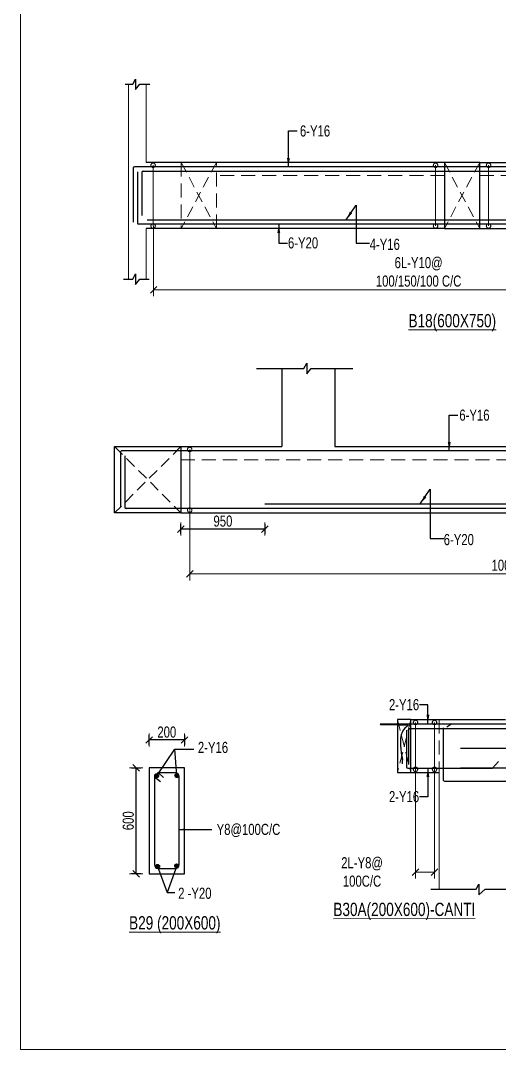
# Model space of a CAD drawing. Header units: millimetres. Extents: x 24879 to 98673, y 1890 to 33226.
# Drawn here: x 24879 to 30299, y 5534 to 17175 of the extents above; entities that cross this region are included whole.
import ezdxf

# ---------------------------------------------------------------- set-up
doc = ezdxf.new("R2010")
doc.units = ezdxf.units.MM
for name, pattern in [('CONTINOUS', [0]), ('CONTINU', [0]), ('HIDDEN', [9.525, 6.35, -3.175])]:
    doc.linetypes.add(name, pattern=pattern)
for name, color, linetype in [('-S-ARROW', 253, 'Continuous'), ('-S-DIM', 3, 'Continuous'), ('-S-MISC', 8, 'Continuous'), ('-STR-BEAM', 4, 'CONTINU'), ('-STR-REINF', 3, 'Continuous'), ('-STR-TEXT', 6, 'Continuous'), ('BEAM', 7, 'Continuous'), ('dim', 8, 'Continuous'), ('rein', 3, 'Continuous'), ('Text', 6, 'Continuous')]:
    doc.layers.add(name, color=color, linetype=linetype)
for name, color, linetype, lineweight in [('-S-STIRUP', 11, 'Continuous', 9), ('-STR-COLUMN', 5, 'HIDDEN', 13), ('-STR-RF-DIM', 252, 'CONTINOUS', 20), ('Elevation-1', 41, 'Continuous', 20), ('S-BEAM-IDEN', 2, 'Continuous', 9), ('SEC TEXT', 9, 'Continuous', 18), ('SLAB LINE', 254, 'HIDDEN', 20)]:
    doc.layers.add(name, color=color, linetype=linetype, lineweight=lineweight)
doc.styles.add('BEAM-LS', font='romans.shx', dxfattribs={"width": 0.8})
doc.styles.add('EL', font='swisscl.ttf')
doc.styles.add('SOBHA', font='swisscl.ttf')
doc.styles.add('sobha.sed', font='swisscl.ttf')
doc.dimstyles.new('S-25', dxfattribs={"dimscale": 25, "dimtxt": 2.5, "dimasz": 1.5, "dimexe": 0.25, "dimexo": 0.5, "dimgap": 0.1, "dimtad": 0, "dimdec": 0, "dimrnd": 0.0005, "dimzin": 0, "dimdsep": 46, "dimtxsty": 'SOBHA', "dimblk": 'OBLIQUE', "dimcen": 0.09, "dimclrd": 8, "dimclre": 8, "dimclrt": 6, "dimadec": 0, "dimazin": 0, "dimtfac": 1, "dimtdec": 0, "dimtofl": 0, "dimtmove": 0, "dimatfit": 3, "dimfxl": 0.18, "dimtolj": 1, "dimtzin": 0, "dimlwd": -1, "dimlwe": -1, "dimarcsym": 0})
doc.dimstyles.new('S-25L', dxfattribs={"dimscale": 25, "dimtxt": 2.5, "dimasz": 2.5, "dimexe": 1.5, "dimexo": 1.5, "dimgap": 0.2, "dimtad": 0, "dimdec": 0, "dimrnd": 0.0005, "dimzin": 0, "dimdsep": 46, "dimtxsty": 'sobha.sed', "dimblk": 'OBLIQUE', "dimcen": 0.09, "dimdle": 1.5, "dimclrd": 8, "dimclre": 8, "dimclrt": 6, "dimadec": 0, "dimazin": 0, "dimtfac": 1, "dimtdec": 0, "dimtofl": 0, "dimtmove": 1, "dimatfit": 3, "dimfxl": 0.18, "dimtolj": 1, "dimtzin": 0, "dimlwd": -1, "dimlwe": -1, "dimarcsym": 0})
doc.dimstyles.new('S-50', dxfattribs={"dimscale": 50, "dimtxt": 2.5, "dimasz": 1.25, "dimexe": 1, "dimexo": 1, "dimgap": 0.5, "dimtad": 1, "dimdec": 0, "dimrnd": 0.0005, "dimzin": 0, "dimdsep": 46, "dimtxsty": 'EL', "dimblk": 'ARCHTICK', "dimcen": 0.09, "dimdle": 1.5, "dimclrd": 251, "dimclre": 251, "dimclrt": 6, "dimadec": 0, "dimazin": 0, "dimtfac": 1, "dimtdec": 0, "dimtofl": 0, "dimtmove": 0, "dimatfit": 3, "dimfxl": 2, "dimtolj": 1, "dimtzin": 0, "dimlwd": -1, "dimlwe": -1, "dimarcsym": 0})
doc.dimstyles.new('S-DIM50', dxfattribs={"dimscale": 50, "dimtxt": 2.5, "dimasz": 1.2, "dimexe": 1.5, "dimexo": 1, "dimgap": 0.5, "dimtad": 1, "dimdec": 0, "dimdsep": 46, "dimtxsty": 'sobha.sed', "dimblk": 'OBLIQUE', "dimcen": 0, "dimdle": 0.75, "dimclrd": 8, "dimclre": 8, "dimclrt": 6, "dimazin": 2, "dimtfac": 1, "dimtdec": 0, "dimtix": 1, "dimtmove": 2, "dimatfit": 3, "dimfxl": 1, "dimtolj": 1, "dimlwd": -1, "dimlwe": 9, "dimarcsym": 0})
doc.dimstyles.new('STIRUP', dxfattribs={"dimscale": 50, "dimtxt": 2.5, "dimasz": 2.2, "dimexe": 0, "dimexo": 0, "dimgap": 0.5, "dimtad": 0, "dimdec": 0, "dimzin": 0, "dimdsep": 46, "dimtxsty": 'BEAM-LS', "dimblk": 'DOTSMALL', "dimcen": 0.09, "dimclrd": 256, "dimclre": 256, "dimclrt": 256, "dimadec": 5, "dimazin": 0, "dimtfac": 1, "dimtdec": 0, "dimtofl": 0, "dimtmove": 0, "dimatfit": 3, "dimldrblk": 'DOTSMALL', "dimfxl": 0, "dimfxlon": 1, "dimtolj": 1, "dimtzin": 0, "dimlwd": -1, "dimlwe": -1, "dimarcsym": 0})

# ---------------------------------------------------------------- blocks, each defined once
blk = doc.blocks.new('_DotSmall')
at = {"color": 0, "linetype": 'ByBlock', "const_width": 0.5}
blk.add_lwpolyline([(-0.0625, 0, 1), (0.0625, 0, 1)], format="xyb", close=True, dxfattribs=at)
blk = doc.blocks.new('*D140')
at = {"layer": '-S-STIRUP', "ltscale": 100, "transparency": 16777216}
blk.add_line((29576, 14851), (29576, 15538), dxfattribs=at)
at = {"layer": '-S-STIRUP', "linetype": 'CONTINU', "ltscale": 100, "transparency": 16777216, "xscale": 100, "yscale": 100, "zscale": 100}
for p, rotation in [((29576, 15538), 90), ((29576, 14851), 270)]:
    blk.add_blockref('_DotSmall', p, dxfattribs=dict(at, rotation=rotation))
blk = doc.blocks.new('*D141')
at = {"layer": '-S-STIRUP', "ltscale": 100, "transparency": 16777216}
blk.add_line((26379, 14851), (26379, 15538), dxfattribs=at)
at = {"layer": '-S-STIRUP', "linetype": 'CONTINU', "ltscale": 100, "transparency": 16777216, "xscale": 100, "yscale": 100, "zscale": 100}
for p, rotation in [((26379, 15538), 90), ((26379, 14851), 270)]:
    blk.add_blockref('_DotSmall', p, dxfattribs=dict(at, rotation=rotation))
blk = doc.blocks.new('_ArchTick')
at = {"color": 0, "linetype": 'ByBlock', "const_width": 0.15}
blk.add_lwpolyline([(-0.5, -0.5), (0.5, 0.5)], dxfattribs=at)
blk = doc.blocks.new('_Oblique')
at = {"color": 0, "linetype": 'ByBlock', "lineweight": -2}
for p, q in [((-0.5, -0.5), (0.5, 0.5)), ((0, 0.71), (0, -0.71))]:
    blk.add_line(p, q, dxfattribs=at)
blk = doc.blocks.new('*D142')
at = {"layer": '-STR-RF-DIM', "color": 8, "linetype": 'Continuous', "lineweight": 9, "transparency": 16777216}
for p, q in [((26385, 14850), (26385, 14055)), ((32383, 14845), (32383, 14055))]:
    blk.add_line(p, q, dxfattribs=at)
at = {"layer": '-STR-RF-DIM', "color": 8, "linetype": 'Continuous', "transparency": 16777216}
blk.add_line((26385, 14130), (32384, 14130), dxfattribs=at)
at = {"layer": '-STR-RF-DIM', "color": 8, "transparency": 16777216, "xscale": 75, "yscale": 75, "zscale": 75, "rotation": 180}
blk.add_blockref('_Oblique', (26385, 14130), dxfattribs=at)
at = {"layer": '-STR-RF-DIM', "color": 8, "transparency": 16777216, "xscale": 75, "yscale": 75, "zscale": 75}
blk.add_blockref('_Oblique', (32383, 14130), dxfattribs=at)
at = {"layer": '-STR-RF-DIM', "color": 6, "transparency": 16777216, "insert": (29384, 14331), "char_height": 125, "attachment_point": 5, "style": 'sobha.sed'}
blk.add_mtext('\\A1;6L-Y10@\\P100/150/100 C/C', dxfattribs=at)
blk = doc.blocks.new('*D143')
at = {"layer": '-S-STIRUP', "ltscale": 100, "transparency": 16777216}
blk.add_line((30176, 14851), (30176, 15538), dxfattribs=at)
at = {"layer": '-S-STIRUP', "linetype": 'CONTINU', "ltscale": 100, "transparency": 16777216, "xscale": 100, "yscale": 100, "zscale": 100}
for p, rotation in [((30176, 15538), 90), ((30176, 14851), 270)]:
    blk.add_blockref('_DotSmall', p, dxfattribs=dict(at, rotation=rotation))
blk = doc.blocks.new('*D128')
at = {"layer": '-S-STIRUP', "ltscale": 100, "transparency": 16777216}
blk.add_line((26793, 11636), (26793, 12322), dxfattribs=at)
at = {"layer": '-S-STIRUP', "linetype": 'CONTINU', "ltscale": 100, "transparency": 16777216, "xscale": 100, "yscale": 100, "zscale": 100}
for p, rotation in [((26793, 12322), 90), ((26793, 11636), 270)]:
    blk.add_blockref('_DotSmall', p, dxfattribs=dict(at, rotation=rotation))
blk = doc.blocks.new('*D129')
at = {"layer": '-STR-RF-DIM', "color": 8, "linetype": 'Continuous', "lineweight": 9, "transparency": 16777216}
for p, q in [((34594, 11655), (34594, 10840)), ((26793, 11629), (26793, 10840))]:
    blk.add_line(p, q, dxfattribs=at)
at = {"layer": '-STR-RF-DIM', "color": 8, "linetype": 'Continuous', "transparency": 16777216}
blk.add_line((34595, 10915), (26793, 10915), dxfattribs=at)
at = {"layer": '-STR-RF-DIM', "color": 8, "transparency": 16777216, "xscale": 75, "yscale": 75, "zscale": 75, "rotation": 180}
blk.add_blockref('_Oblique', (26793, 10915), dxfattribs=at)
at = {"layer": '-STR-RF-DIM', "color": 8, "transparency": 16777216, "xscale": 75, "yscale": 75, "zscale": 75}
blk.add_blockref('_Oblique', (34594, 10915), dxfattribs=at)
at = {"layer": '-STR-RF-DIM', "color": 6, "transparency": 16777216, "insert": (30694, 11116), "char_height": 125, "attachment_point": 5, "style": 'sobha.sed'}
blk.add_mtext('\\A1;6L-Y10@\\P100/150/100 C/C', dxfattribs=at)
blk = doc.blocks.new('*D131')
at = {"layer": '-S-DIM', "color": 8, "linetype": 'Continuous', "transparency": 16777216}
blk.add_line((27644, 11422), (26693, 11422), dxfattribs=at)
at = {"layer": '-S-DIM', "color": 8, "linetype": 'Continuous', "lineweight": 9, "transparency": 16777216}
for p, q in [((26694, 11497), (26694, 11347)), ((27643, 11497), (27643, 11347))]:
    blk.add_line(p, q, dxfattribs=at)
at = {"layer": '-S-DIM', "color": 8, "transparency": 16777216, "xscale": 75, "yscale": 75, "zscale": 75, "rotation": 180}
blk.add_blockref('_Oblique', (26694, 11422), dxfattribs=at)
at = {"layer": '-S-DIM', "color": 8, "transparency": 16777216, "xscale": 75, "yscale": 75, "zscale": 75}
blk.add_blockref('_Oblique', (27643, 11422), dxfattribs=at)
at = {"layer": '-S-DIM', "color": 6, "transparency": 16777216, "insert": (27169, 11511), "char_height": 125, "attachment_point": 5, "style": 'sobha.sed'}
blk.add_mtext('\\A1;950', dxfattribs=at)
blk = doc.blocks.new('*D215')
at = {"layer": '-S-STIRUP', "ltscale": 100, "transparency": 16777216}
blk.add_line((29564, 8703), (29564, 9233), dxfattribs=at)
at = {"layer": '-S-STIRUP', "linetype": 'CONTINU', "ltscale": 100, "transparency": 16777216, "xscale": 100, "yscale": 100, "zscale": 100}
for p, rotation in [((29564, 9233), 90), ((29564, 8703), 270)]:
    blk.add_blockref('_DotSmall', p, dxfattribs=dict(at, rotation=rotation))
blk = doc.blocks.new('*D216')
at = {"layer": '-S-STIRUP', "ltscale": 100, "transparency": 16777216}
blk.add_line((29349, 8703), (29349, 9233), dxfattribs=at)
at = {"layer": '-S-STIRUP', "linetype": 'CONTINU', "ltscale": 100, "transparency": 16777216, "xscale": 100, "yscale": 100, "zscale": 100}
for p, rotation in [((29349, 9233), 90), ((29349, 8703), 270)]:
    blk.add_blockref('_DotSmall', p, dxfattribs=dict(at, rotation=rotation))
blk = doc.blocks.new('*D217')
at = {"layer": '-STR-RF-DIM', "color": 8, "linetype": 'Continuous', "lineweight": 9, "transparency": 16777216}
for p, q in [((29349, 8716), (29349, 7466)), ((29564, 8716), (29564, 7466))]:
    blk.add_line(p, q, dxfattribs=at)
at = {"layer": '-STR-RF-DIM', "color": 8, "linetype": 'Continuous', "transparency": 16777216}
blk.add_line((29564, 7541), (29348, 7541), dxfattribs=at)
at = {"layer": '-STR-RF-DIM', "color": 8, "transparency": 16777216, "xscale": 75, "yscale": 75, "zscale": 75, "rotation": 180}
blk.add_blockref('_Oblique', (29349, 7541), dxfattribs=at)
at = {"layer": '-STR-RF-DIM', "color": 8, "transparency": 16777216, "xscale": 75, "yscale": 75, "zscale": 75}
blk.add_blockref('_Oblique', (29564, 7541), dxfattribs=at)
at = {"layer": '-STR-RF-DIM', "color": 6, "transparency": 16777216, "insert": (28744, 7541), "char_height": 125, "attachment_point": 5, "style": 'sobha.sed'}
blk.add_mtext('\\A1;2L-Y8@\\P100C/C', dxfattribs=at)
blk = doc.blocks.new('A$Ccd2fb86f')
at = {"layer": 'Elevation-1', "color": 6, "ltscale": 20}
blk.add_lwpolyline([(0, 545.01), (670.34, 545.01), (670.34, 0), (0, 0)], close=True, dxfattribs=at)
blk = doc.blocks.new('*D27')
at = {"layer": '-S-DIM', "color": 8, "linetype": 'Continuous', "lineweight": 9, "transparency": 16777216}
for p, q in [((26334, 8960), (26334, 9110)), ((26734, 8960), (26734, 9110))]:
    blk.add_line(p, q, dxfattribs=at)
at = {"layer": '-S-DIM', "color": 8, "linetype": 'Continuous', "transparency": 16777216}
blk.add_line((26735, 9035), (26333, 9035), dxfattribs=at)
at = {"layer": '-S-DIM', "color": 8, "transparency": 16777216, "xscale": 75, "yscale": 75, "zscale": 75, "rotation": 180}
blk.add_blockref('_Oblique', (26334, 9035), dxfattribs=at)
at = {"layer": '-S-DIM', "color": 8, "transparency": 16777216, "xscale": 75, "yscale": 75, "zscale": 75}
blk.add_blockref('_Oblique', (26734, 9035), dxfattribs=at)
at = {"layer": '-S-DIM', "color": 6, "transparency": 16777216, "insert": (26534, 9124), "char_height": 125, "attachment_point": 5, "style": 'sobha.sed'}
blk.add_mtext('\\A1;200', dxfattribs=at)
blk = doc.blocks.new('*D28')
at = {"layer": '-S-DIM', "color": 8, "linetype": 'Continuous', "lineweight": 9, "transparency": 16777216}
for p, q in [((26262, 8721), (26112, 8721)), ((26262, 7521), (26112, 7521))]:
    blk.add_line(p, q, dxfattribs=at)
at = {"layer": '-S-DIM', "color": 8, "linetype": 'Continuous', "transparency": 16777216}
blk.add_line((26187, 7521), (26187, 8722), dxfattribs=at)
at = {"layer": '-S-DIM', "color": 8, "transparency": 16777216, "xscale": 75, "yscale": 75, "zscale": 75}
for p, rotation in [((26187, 8721), 90), ((26187, 7521), 270)]:
    blk.add_blockref('_Oblique', p, dxfattribs=dict(at, rotation=rotation))
at = {"layer": '-S-DIM', "color": 6, "transparency": 16777216, "insert": (26098, 8121), "char_height": 125, "attachment_point": 5, "rotation": 90, "style": 'sobha.sed'}
blk.add_mtext('\\A1;600', dxfattribs=at)

msp = doc.modelspace()

# ---------------------------------------------------------------- hatches: boundary and pattern name
at = {"layer": 'rein', "ltscale": 3000}
for points in [[(26441.1, 8630.6, -1), (26397.5, 8630.6, -1)], [(26668.9, 8632.3, -1), (26625.3, 8632.3, -1)], [(26451.1, 7604.5, -1), (26407.5, 7604.5, -1)], [(26666.9, 7610.4, -1), (26623.4, 7610.4, -1)]]:
    msp.add_hatch(color=256, dxfattribs=at).paths.add_polyline_path(points)

# ---------------------------------------------------------------- linework, layer by layer
at = {"layer": '-S-MISC', "linetype": 'ByBlock', "ltscale": 1000}
for points, elevation in [([(26063.1, 16453.8), (26149.4, 16454.1), (26180.3, 16513.8), (26180.3, 16393.6), (26230.1, 16454.1), (26340.4, 16454.1)], -178586.6), ([(26044.9, 14249.4), (26149.4, 14249.8), (26180.3, 14309.5), (26180.3, 14189.3), (26230.1, 14249.8), (26335.4, 14249.8)], -178586.6), ([(27547.8, 13238.2), (28086.2, 13238.5), (28117.1, 13298.2), (28117.1, 13178), (28166.9, 13238.5), (28641.1, 13238.5)], 0), ([(29522.6, 7345.2), (30035.1, 7345.2), (30066, 7404.9), (30066, 7284.7), (30136.4, 7345.2), (30477.2, 7345.2)], 0)]:
    msp.add_lwpolyline(points, dxfattribs=dict(at, elevation=elevation))
at = {"layer": '-STR-BEAM'}
for p, q in [((29676.1, 15570.7, -178586.6), (26301.5, 15570.7, -178586.6)), ((30076.1, 15570.7, -178586.6), (32461.8, 15570.7, -178586.6)), ((29676.1, 14820.7, -178586.6), (26301.5, 14820.7, -178586.6)), ((30076.1, 14820.7, -178586.6), (32461.2, 14820.7, -178586.6)), ((27835.6, 13238.4, 0), (27835.6, 12355.3, 0)), ((28435.6, 13238.5, 0), (28435.6, 12355.3, 0)), ((26693.7, 12355.3, 0), (27835.6, 12355.3, 0)), ((28435.6, 12355.3, 0), (34643.8, 12355.3, 0)), ((26693.7, 11605.3, 0), (34643.8, 11605.3, 0)), ((29296.1, 9266.1, 0), (30366, 9266.1, 0)), ((29296.1, 8666.1, 0), (29616.1, 8666.1, 0))]:
    msp.add_line(p, q, dxfattribs=at)
for points, elevation in [([(30076.1, 15570.7), (29676.1, 15570.7), (29676.1, 14820.7), (30076.1, 14820.7), (30076.1, 15570.7)], -178586.6), ([(25943.7, 12355.3), (26694, 12355.1), (26693.4, 11605), (25943.1, 11605.2), (25943.7, 12355.3)], 0), ([(29296.1, 9266.1), (29146.1, 9266.1), (29146.1, 8666.1), (29296.1, 8666.1), (29296.1, 9266.1)], 0)]:
    msp.add_lwpolyline(points, dxfattribs=dict(at, elevation=elevation))
at = {"layer": '-STR-COLUMN', "linetype": 'Continuous', "ltscale": 10}
for p, q in [((26101.5, 14249.8, -178586.6), (26101.4, 16453.9, -178586.6)), ((26301.5, 14249.8, -178586.6), (26301.5, 14820.7, -178586.6)), ((29616.1, 7345.2, 0), (29616.1, 8666.1, 0))]:
    msp.add_line(p, q, dxfattribs=at)
at = {"layer": '-STR-COLUMN', "linetype": 'Continuous', "ltscale": 10, "elevation": -178586.6}
msp.add_lwpolyline([(26301.5, 15568), (26301.5, 16454.1)], dxfattribs=at)
at = {"layer": '-STR-REINF', "ltscale": 10}
for p, q in [((26151.5, 15505.7, -178586.6), (26151.5, 14893.4, -178586.6)), ((26201.5, 15465.4, -178586.6), (26201.5, 14885.7, -178586.6)), ((26251.6, 15455.5, -178586.6), (26251.6, 14969.8, -178586.6)), ((26266.6, 15470.5, -178586.6), (35447.3, 15470.5, -178586.6)), ((26310.9, 14920.6, -178586.6), (40411.4, 14920.6, -178586.6)), ((26008.8, 12290.3, 0), (26008.8, 11677.9, 0)), ((34978.9, 12305.3, 0), (26023.8, 12305.3, 0)), ((26058.8, 12250, 0), (26058.8, 11670.3, 0)), ((34928.9, 11655.3, 0), (26073.8, 11655.3, 0)), ((27643.5, 11705.2, 0), (34043.3, 11705.2, 0)), ((29759.4, 9216.1, 0), (29703.3, 9179, 0)), ((29246.1, 9145.3, 0), (29246.1, 8731.6, 0)), ((29271.7, 8757, 0), (29271.7, 9150.7, 0)), ((29286.7, 9165.7, 0), (31266, 9165.7, 0)), ((30289.3, 8791.2), (30221, 8716.6, 0)), ((29261.1, 8716.6, 0), (30221, 8716.6, 0)), ((37936.5, 8566.1, 178586.6), (29680.7, 8566.1, 178586.6))]:
    msp.add_line(p, q, dxfattribs=at)
at = {"layer": '-STR-REINF', "color": 30, "ltscale": 10}
for p, q in [((29859.4, 8942.6, 0), (48963.3, 8942.6, 0)), ((29859.4, 8718, 0), (48999, 8718, 0))]:
    msp.add_line(p, q, dxfattribs=at)
at = {"layer": '-STR-REINF', "ltscale": 10, "elevation": 178586.6}
msp.add_lwpolyline([(29681, 8566.1, -0.4142136), (29666, 8581.1), (29666, 9173.2)], format="xyb", dxfattribs=at)
at = {"layer": '-STR-REINF', "ltscale": 10}
for points in [[(41347, 15520.7, -178586.6), (30011.2, 15520.7, -178586.6), (26166.5, 15520.7, -178586.6)], [(41297, 14870.7, -178586.6), (29960.6, 14870.7, -178586.6), (26216.5, 14870.7, -178586.6)]]:
    msp.add_polyline3d(points, dxfattribs=at)
for centre, start, end in [((26166.5, 15505.7, -178586.6), 90, 180), ((26266.6, 15455.5, -178586.6), 90, 180), ((26216.5, 14885.7, -178586.6), 180, 270), ((26023.8, 12290.3, 0), 90, 180), ((26073.8, 11670.3, 0), 180, 270), ((29286.7, 9150.7, 0), 90, 180), ((29261.1, 8731.6, 0), 180, 270)]:
    msp.add_arc(centre, 15, start, end, dxfattribs=at)
msp.add_rational_spline([(49696, 8759.1, 0), (49696, 9033.3, 0), (49696, 9201.1, 0), (49696, 9216.1, 0), (49681, 9216.1, 0), (47410.5, 9216.1, 0), (29211.1, 9216.1, 0), (29196.1, 9216.1, 0), (29196.1, 9201.1, 0), (29196.1, 9033.3, 0), (29196.1, 8765.8, 0)], [1, 1, 1, 0.707106781187, 1, 1, 1, 0.707106781187, 1, 1, 1], degree=2, knots=[0, 0, 0, 1, 1, 2.5707963, 2.5707963, 3.5707963, 3.5707963, 5.1415927, 5.1415927, 6.1415927, 6.1415927, 6.1415927], dxfattribs=at)
at = {"layer": 'BEAM', "ltscale": 0.05, "elevation": 0}
msp.add_lwpolyline([(26333.8, 7521.5), (26733.8, 7521.5), (26733.8, 8721.5), (26333.8, 8721.5)], close=True, dxfattribs=at)
at = {"layer": 'rein', "ltscale": 3000}
for p, q in [((26393.8, 8617.4, 0), (26461.1, 8564.8, 0)), ((26438.6, 8661.5, 0), (26495.2, 8608.8, 0))]:
    msp.add_line(p, q, dxfattribs=at)
at = {"layer": 'rein', "ltscale": 3000, "elevation": 0}
msp.add_lwpolyline([(26433.8, 7581.5), (26633.8, 7581.5, 0.4142136), (26673.8, 7621.5), (26673.8, 8621.5, 0.4142136), (26633.8, 8661.5), (26433.8, 8661.5), (26393.8, 8621.5), (26393.8, 7621.5, 0.4142136)], format="xyb", close=True, dxfattribs=at)
at = {"layer": 'rein', "ltscale": 3000}
for centre in [(26419.3, 8630.6, 0), (26647.1, 8632.3, 0), (26429.3, 7604.5, 0), (26645.1, 7610.4, 0)]:
    msp.add_circle(centre, 21.8, dxfattribs=at)
at = {"layer": 'S-BEAM-IDEN', "color": 9, "linetype": 'HIDDEN', "ltscale": 20}
for p, q in [((26695.9, 15570.7, -178586.6), (27096.2, 14821, -178586.6)), ((27095.6, 15570.7, -178586.6), (26696.5, 14820.7, -178586.6)), ((29676.1, 15570.7, -178586.6), (30076.1, 14820.7, -178586.6)), ((30076.1, 15570.7, -178586.6), (29676.1, 14820.7, -178586.6)), ((26694, 12355.1, 0), (25943.1, 11605.3, 0)), ((25943.4, 12355.1, 0), (26693.4, 11605.1, 0)), ((29146.1, 9266.1, 0), (29296.1, 8666.1, 0)), ((29296.1, 9266.1, 0), (29146.1, 8666.1, 0))]:
    msp.add_line(p, q, dxfattribs=at)
at = {"layer": 'SLAB LINE', "linetype": 'HIDDEN', "ltscale": 25}
for p, q in [((29676.1, 15420.7, -178586.6), (27095.7, 15421.3, -178586.6)), ((30076.1, 15420.7, -178586.6), (32461.8, 15420.7, -178586.6)), ((26693.7, 12205.3, 0), (30612.9, 12205.3, 0)), ((29616.1, 9266.1, 0), (29616.1, 8666.1, 0))]:
    msp.add_line(p, q, dxfattribs=at)
at = {"layer": 'SLAB LINE', "linetype": 'HIDDEN', "ltscale": 25, "elevation": -178586.6}
msp.add_lwpolyline([(27095.6, 15570.9), (26695.9, 15570.7), (26696.5, 14820.6), (27096.2, 14820.8), (27095.6, 15570.9)], dxfattribs=at)

# ---------------------------------------------------------------- block references
at = {"layer": 'Elevation-1', "color": 6, "ltscale": 20, "xscale": 50, "yscale": 50, "zscale": 50}
msp.add_blockref('A$Ccd2fb86f', (24878.6, 5533.7), dxfattribs=at)

# ---------------------------------------------------------------- texts
at = {"layer": '-STR-TEXT', "color": 6, "char_height": 125, "attachment_point": 1, "style": 'SOBHA'}
for insert in [(28040.7, 15988.6, -178586.6), (29845.1, 12773.1, 0)]:
    msp.add_mtext('\\A1;6-Y16', dxfattribs=dict(at, insert=insert))
at = {"layer": '-STR-TEXT', "color": 6, "char_height": 125, "style": 'SOBHA'}
for s, insert, width, attachment_point in [('\\A1;6-Y20', (27905.2, 14595.4, -178586.6), 281.386, 7), ('\\A1;4-Y16', (28829.8, 14579.1, 0), 281.386, 7), ('\\A1;6-Y20', (29668.2, 11238.4, 178586.6), 281.386, 7), ('\\A1;2-Y16', (29390.1, 9370.5, 0), 696.385, 9), ('\\A1;2-Y16', (29390.1, 8329.9, 0), 696.385, 9)]:
    msp.add_mtext(s, dxfattribs=dict(at, insert=insert, width=width, attachment_point=attachment_point))
at = {"layer": 'SEC TEXT', "color": 1, "linetype": 'ByBlock', "style": 'sobha.sed'}
for s, rotation, p in [('%%UB18(600X750)', 359.98928, (29269.7, 13704.5, -178586.6)), ('%%UB30A(200X600)-CANTI', 0.01072, (28419.2, 7043.1, 0)), ('%%UB29 (200X600)', 359.98928, (26107.1, 6891.2, 0))]:
    msp.add_text(s, height=150, rotation=rotation, dxfattribs=at).set_placement(p)
at = {"layer": 'Text', "ltscale": 3000, "char_height": 125, "style": 'SOBHA'}
for s, insert, width, attachment_point in [('2-Y16', (27056.8, 9013.4, 0), 726.545, 2), ('Y8@100C/C', (27458.6, 8086, 109218.6), 826.545, 2), ('2 -Y20', (26851.2, 7236.4, 0), 726.545, 8)]:
    msp.add_mtext(s, dxfattribs=dict(at, insert=insert, width=width, attachment_point=attachment_point))

# ---------------------------------------------------------------- dimensions: what is measured, and where the dimension line sits
at = {"layer": '-S-DIM'}
for base, p1, p2, angle, override, picture, middle in [((26693.7, 11422, 0), (27643.5, 11705.2, 0), (26693.7, 11605.3, 0), 180, {"dimscale": 1, "dimtxt": 125, "dimasz": 75, "dimexe": 75, "dimexo": 0, "dimgap": 25, "dimblk1": 'Oblique', "dimblk2": 'Oblique', "dimsah": 1, "dimcen": 4.5, "dimfxl": 75, "dimfxlon": 1}, '*D131', (27168.6, 11511, 0)), ((26186.7, 8721.5, 0), (26333.8, 7521.5, 0), (26333.8, 8721.5, 0), 90, {"dimscale": 1, "dimtxt": 125, "dimasz": 75, "dimexe": 75, "dimexo": 0, "dimgap": 25, "dimlfac": 0.5, "dimblk1": 'Oblique', "dimblk2": 'Oblique', "dimsah": 1, "dimcen": 4.5, "dimfxl": 75, "dimfxlon": 1}, '*D28', (26097.6, 8121.5, 0))]:
    dim = msp.add_linear_dim(base=base, p1=p1, p2=p2, angle=angle, dimstyle='S-DIM50', override=override, dxfattribs=at)
    dim.commit()
    dim.dimension.update_dxf_attribs({"geometry": picture, "text_midpoint": middle})
dim = msp.add_linear_dim(base=(26333.8, 9035.4, 0), p1=(26733.8, 8959.1, 0), p2=(26333.8, 8891.8, 0), dimstyle='S-DIM50', override={"dimscale": 1, "dimtxt": 125, "dimasz": 75, "dimexe": 75, "dimexo": 0, "dimgap": 25, "dimlfac": 0.5, "dimblk1": 'Oblique', "dimblk2": 'Oblique', "dimsah": 1, "dimcen": 4.5, "dimfxl": 75, "dimfxlon": 1}, dxfattribs=at)
dim.commit()
dim.dimension.update_dxf_attribs({"geometry": '*D27', "text_midpoint": (26533.8, 9124.4, 0)})
at = {"layer": '-S-STIRUP', "linetype": 'CONTINU', "ltscale": 100}
for base, p1, p2, picture, middle in [((26379.3, 15537.7, 0), (26379.3, 14851, 0), (26379.3, 15537.7, 0), '*D141', (26379.3, 15194.3, 0)), ((29576.5, 15537.7, 178692.6), (29576.5, 14851, 178692.6), (29576.5, 15537.7, 178692.6), '*D140', (29576.5, 15194.3, 178692.6)), ((30175.7, 15537.7, 178692.6), (30175.7, 14851, 178692.6), (30175.7, 15537.7, 178692.6), '*D143', (30175.7, 15194.3, 178692.6)), ((26793.4, 12322.3, 357279.2), (26793.4, 11635.6, 357279.2), (26793.4, 12322.3, 357279.2), '*D128', (26793.4, 11978.9, 357279.2)), ((29348.5, 9233.1, 178586.6), (29348.5, 8703.2, 178586.6), (29348.5, 9233.1, 178586.6), '*D216', (29348.5, 8968.2, 178586.6)), ((29563.6, 9233.1, 178586.6), (29563.6, 8703.2, 178586.6), (29563.6, 9233.1, 178586.6), '*D215', (29563.6, 8968.2, 178586.6))]:
    dim = msp.add_linear_dim(base=base, p1=p1, p2=p2, angle=90, text=' ', dimstyle='STIRUP', override={"dimasz": 2}, dxfattribs=at)
    dim.commit()
    dim.dimension.update_dxf_attribs({"geometry": picture, "text_midpoint": middle})
at = {"layer": '-STR-RF-DIM'}
dim = msp.add_linear_dim(base=(32383.4, 14130.4), p1=(26385.5, 14850.1, 0), p2=(32383.4, 14844.7, 0), text='6L-Y10@\\P100/150/100 C/C', dimstyle='S-DIM50', override={"dimscale": 1, "dimtxt": 125, "dimasz": 75, "dimexe": 75, "dimexo": 0, "dimgap": 25, "dimsah": 1, "dimcen": 4.5, "dimfxl": 75}, dxfattribs=at)
dim.commit()
dim.dimension.update_dxf_attribs({"geometry": '*D142', "text_midpoint": (29384.4, 14331.3)})
dim = msp.add_linear_dim(base=(26793.4, 10915, 178586.6), p1=(34593.8, 11655.3, 0), p2=(26793.4, 11629.3, 357279.2), angle=180, text='6L-Y10@\\P100/150/100 C/C', dimstyle='S-DIM50', override={"dimscale": 1, "dimtxt": 125, "dimasz": 75, "dimexe": 75, "dimexo": 0, "dimgap": 25, "dimsah": 1, "dimcen": 4.5, "dimfxl": 75}, dxfattribs=at)
dim.commit()
dim.dimension.update_dxf_attribs({"geometry": '*D129', "text_midpoint": (30693.6, 11115.9, 178586.6)})
dim = msp.add_linear_dim(base=(29348.5, 7541.4, 178586.6), p1=(29563.6, 8716.1, 178586.6), p2=(29348.5, 8716.1, 178586.6), angle=180, text='2L-Y8@\\P100C/C', dimstyle='S-DIM50', override={"dimscale": 1, "dimtxt": 125, "dimasz": 75, "dimexe": 75, "dimexo": 0, "dimgap": 25, "dimsah": 1, "dimcen": 4.5, "dimfxl": 75}, dxfattribs=at)
dim.commit()
dim.dimension.update_dxf_attribs({"geometry": '*D217', "text_midpoint": (28743.8, 7541.4, 178586.6), "dimtype": 160})

# ---------------------------------------------------------------- leaders
at = {"layer": '-S-ARROW'}
for points in [[(27910.4, 15520.7, -178586.6), (27910.4, 15926.1, -178586.6), (28009.4, 15926.1, -178586.6)], [(28562.9, 14921.6, 0), (28678.4, 15088, 0), (28678.4, 14654.6, 0), (28829.8, 14654.6, 0)], [(29730.7, 12305.3, 0), (29730.7, 12710.6, 0), (29829.7, 12710.6, 0)], [(29401.3, 11706.2, 178586.6), (29516.8, 11872.6, 178586.6), (29516.8, 11313.9, 178586.6), (29668.2, 11313.9, 178586.6)], [(29489.5, 9220.2), (29489.5, 9433), (29395.1, 9433)]]:
    msp.add_leader(points, dimstyle='S-50', override={"dimasz": 2, "dimgap": 0.1, "dimtad": 0}, dxfattribs=at)
at = {"layer": '-S-ARROW', "annotation_type": 0, "has_hookline": 1, "hookline_direction": 1}
for points, text_width in [([(27801.2, 14870.7, -178586.6), (27801.2, 14657.9, -178586.6), (27900.2, 14657.9, -178586.6)], 354.1), ([(29489.5, 8716.1), (29489.5, 8392.4), (29395.1, 8392.4, 0)], 353.5)]:
    msp.add_leader(points, dimstyle='S-50', override={"dimasz": 2, "dimgap": 0.1, "dimtad": 0}, dxfattribs=dict(at, text_width=text_width))
at = {"layer": 'dim', "ltscale": 3000}
for points in [[(26419.3, 8630.6, 0), (26625, 8932.4, 0), (26839.4, 8932.4, 0)], [(26647.1, 8632.3, 0), (26625, 8932.4, 0), (26839.4, 8932.4, 0)], [(26427.6, 7603.4, 0), (26536.8, 7310.5, 0), (26625.5, 7310.5, 0)], [(26647.1, 7610.6, 0), (26536.8, 7310.5, 0), (26625.5, 7310.5, 0)]]:
    msp.add_leader(points, dimstyle='S-25', override={"dimasz": 1.5, "dimldrblk": 'DotBlank'}, dxfattribs=at)
at = {"layer": 'dim', "color": 8}
msp.add_leader([(26669.2, 8021.7, -109218.6), (27022.2, 8021.4, -109218.6), (27043.4, 8021.7, -109218.6)], dimstyle='S-25L', dxfattribs=at)

doc.saveas('drawing.dxf')
